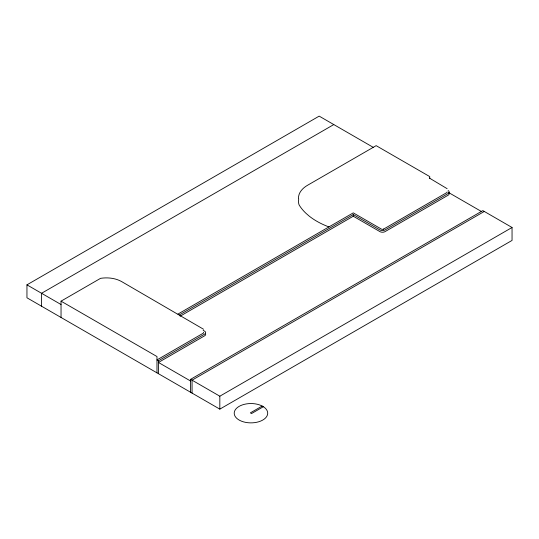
<?xml version="1.0" encoding="UTF-8"?>
<svg xmlns="http://www.w3.org/2000/svg" width="539" height="539" viewBox="0 0 539 539"><rect width="100%" height="100%" fill="white"/><g stroke="black" fill="none" stroke-linecap="round" stroke-linejoin="round"><path stroke-width="0.81" d="M298.491 198.568C298.195 192.679 302.81 187.949 307.601 185.241L376.161 145.658L429.738 176.59L429.738 178.611M190.597 392.264L190.597 379.328L482.829 210.614L512.05 227.485L512.05 240.421L219.824 409.135L26.95 297.784L26.95 284.848L319.176 116.128L373.291 147.369M333.789 124.57L41.564 293.283L41.564 306.219M61.042 317.464L61.042 301.16L100.584 278.326C107.645 277.282 115.191 278.023 121.511 281.513L203.594 329.275M177.924 314.096L353.267 212.865L381.565 229.183A1.529 0.883 0 0 0 383.424 229.183L383.68 229.055M179.393 314.938L353.274 214.549L379.948 229.951A3.605 2.082 0 0 0 385.041 229.951L448.138 193.521A3.605 2.082 0 0 0 448.138 190.584M180.12 316.204L353.274 216.233L379.948 231.635A3.605 2.082 0 0 0 385.041 231.635L448.138 195.212A3.605 2.082 0 0 0 448.704 192.699M383.492 229.163L446.669 192.679A1.529 0.883 0 0 0 447.107 191.938M203.479 332.314A1.529 0.883 0 0 1 203.277 333.19L156.977 359.917L158.453 360.773L204.611 334.119A3.605 2.082 0 0 0 204.611 331.182L203.169 330.346M484.291 211.456L192.059 380.17L192.059 393.106M190.597 379.328L219.824 396.199L512.05 227.485M262.163 406.056L250.365 412.867L251.545 413.548L263.342 406.736M448.859 192.686L481.381 211.463M61.042 301.16L156.977 356.542L156.977 372.853M26.95 284.848L61.042 304.528M190.597 381.019L158.453 362.457L204.611 335.81A3.605 2.082 0 0 0 205.635 334.065M429.347 178.038L447.121 188.677M353.274 214.549L353.274 216.233M219.824 396.199L219.824 409.135M158.453 360.773L158.453 373.702M328.918 226.926A74.523 43.026 0 0 1 309.157 216.072L306.112 213.437A74.523 43.026 0 0 1 299.084 204.867A31.147 17.982 0 0 1 298.741 198.999M262.789 406.372L261.146 405.537A16.736 9.662 0 0 0 234.613 411.116A16.736 9.662 0 0 0 254.576 422.643A16.736 9.662 0 0 0 264.238 407.322L262.789 406.372"/></g></svg>
